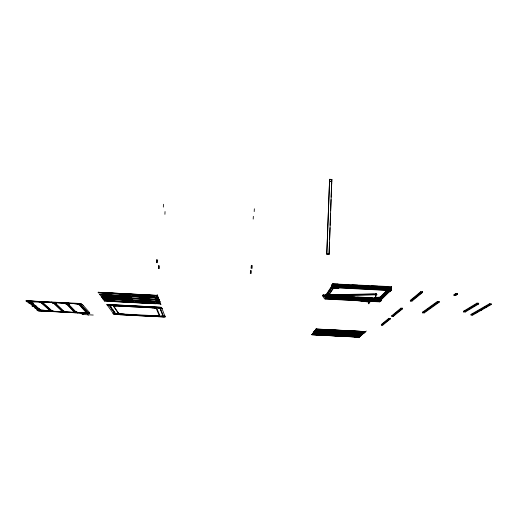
<?xml version="1.0" encoding="UTF-8"?>
<svg xmlns="http://www.w3.org/2000/svg" width="517" height="517" viewBox="0 0 517 517"><rect width="100%" height="100%" fill="white"/><g stroke="black" fill="none" stroke-linecap="round" stroke-linejoin="round"><path stroke-width="0.78" d="M471.052 315.027L489.412 304.526L489.418 303.789L491.15 303.88L491.144 304.616L472.667 315.118L471.052 315.027L471.058 314.342L489.418 303.789M463.575 311.919L476.939 303.873L476.952 303.136L478.677 303.227L478.671 303.964L465.216 312.01L463.575 311.919L463.581 311.221L476.952 303.136M465.216 312.01L465.222 311.312L478.005 303.628M472.667 315.118L472.674 314.426L491.15 303.88M455.736 295.517L455.748 294.787L457.467 293.591L457.461 294.328L455.736 295.517L454.016 295.427L454.029 294.696L455.742 293.501L457.467 293.591M454.016 295.427L455.729 294.238L455.742 293.501M422.563 312.843L437.414 302.167L437.427 301.43L439.159 301.521L439.146 302.258L424.179 312.927L422.563 312.843L422.576 312.152L437.427 301.43M410.324 301.036L420.78 292.396L420.793 291.659L422.525 291.75L422.512 292.486L411.965 301.12L410.324 301.036L410.336 300.338L420.793 291.659M424.179 312.927L424.192 312.242L439.159 301.521M411.965 301.12L411.978 300.429L422.525 291.75M391.821 316.314L400.914 308.804L400.927 308.138L402.491 308.222L402.478 308.888L393.308 316.391L391.821 316.314L391.841 315.687L400.927 308.138M390.639 291.607L386.005 290.451L386.025 289.72L384.609 289.85L384.59 290.58L389.223 291.737L390.639 291.607L390.658 290.877L383.776 289.158L382.354 289.287L382.373 288.551L383.795 288.421L389.133 289.759M386.102 286.78L386.083 287.517L384.667 287.646L384.687 286.916L386.102 286.78L389.96 287.762M389.223 291.737L389.243 291.006L384.609 289.85M381.333 325.109L388.797 318.944L388.81 318.323L390.27 318.401L390.251 319.021L382.722 325.18L381.333 325.109L381.346 324.514L388.81 318.323M389.844 288.059L389.863 287.323L388.758 288.441M332.631 286.812L332.605 287.549L391.253 290.632L391.266 289.901M391.253 290.632L391.621 286.683L332.735 283.872L332.709 284.602L339.934 284.983M393.308 316.391L393.327 315.764L402.491 308.222M377.533 299.737L381.255 299.421L371.471 299.931L371.452 300.616L381.236 300.112L381.216 300.804L375.264 301.301L375.284 300.61M375.723 296.603L375.807 293.714M375.865 296.609L375.949 293.721M376.395 293.876L376.835 294.793L376.395 293.876L328.741 294.78M377.378 300.125L377.397 299.433L378.379 299.666L378.36 300.351M325.277 295.995L325.303 295.31L325.012 298.994L379.769 301.863L379.801 300.493M379.769 301.863L380.027 300.939L325.199 298.063L325.012 298.994M381.216 300.804L380.234 300.571L380.253 299.879M389.172 288.299L383.834 286.948L382.418 287.077L382.399 287.814L383.814 287.685L389.928 289.223M382.722 325.18L382.742 324.586L390.27 318.401M383.776 289.158L383.795 288.421M383.814 287.685L383.834 286.948M368.802 303.776L368.886 301.01M368.938 303.783L369.022 301.017M357.945 300.642L369.144 302.102L369.164 301.469M369.144 302.102L369.972 301.934L369.991 301.301M375.264 301.301L374.282 301.068L374.302 300.377M374.321 299.692L374.34 299M374.36 298.315L374.379 297.624L380.331 297.113M338.803 288.169L337.711 287.904L337.737 287.174L338.829 287.433L338.803 288.169L331.597 288.499L331.623 287.769L340.703 286.883L341.795 287.148L341.821 286.412L335.352 286.67M337.808 284.97L337.834 284.234L331.727 284.841L331.701 285.571L391.569 288.887L391.285 289.165L391.589 288.15L332.864 285.054L325.09 296.932L326.175 296.991M340.703 286.883L340.729 286.147M340.781 284.673L341.873 284.938L341.847 285.675L340.755 285.41L340.781 284.673L331.701 285.571M331.332 298.82L326.673 297.766L326.699 297.068L325.426 297.185L325.4 297.876L330.059 298.929L331.332 298.82L331.358 298.128L330.085 298.238L330.059 298.929M329.064 254.267L331.856 179.412L329.607 179.289L326.783 254.151L329.064 254.267L329.497 242.202M329.587 239.785L330.02 227.713M330.111 225.302L330.544 213.23M330.634 210.82L331.035 199.549M331.126 197.139L331.559 185.067M331.662 182.197L331.856 179.412M332.741 287.297L331.649 287.032L331.675 286.302L340.755 285.41M331.384 297.437L331.41 296.745M331.429 296.06L331.455 295.369L328.353 294.658M328.327 295.349L333.659 296.571L333.633 297.256L332.366 297.372L332.386 296.68L330.841 296.331L374.444 298.58M332.689 288.757L332.715 288.027L331.623 287.769M332.605 287.549L332.922 283.581M334.557 286.618L334.583 285.882M334.609 285.151L334.635 284.415M253.194 219.085L253.349 216.345M254.196 211.589L254.358 208.778M322.744 296.054L322.763 295.401L323.552 295.226L323.532 295.873L322.744 296.054L325.141 296.364M325.199 295.756L323.584 295.789L323.067 295.543L323.093 294.89L326.317 294.832M323.655 297.928L323.732 295.814M325.251 296.687L325.225 297.372L327.642 297.501M326.783 254.151L329.607 179.289M328.553 297.197L325.452 296.493L325.471 295.802L326.75 295.685M328.605 295.821L325.497 295.11L325.523 294.419L326.796 294.302M157.543 262.746L157.672 259.818M159.365 268.594L159.488 265.757M163.333 207.104L163.456 204.273M164.917 214.322L165.039 211.569M251.197 273.448L251.352 270.617M252.083 268.388L252.244 265.492M331.617 184.323L331.733 182.844M250.396 271.787L250.493 270.572L250.338 273.403L250.435 272.194M251.262 266.649L251.359 265.441L251.197 268.342L251.294 267.134M102.676 294.554L104.66 293.746L108.951 293.514A8.718 1.267 3.9 0 1 111.362 293.591L127.447 294.432M332.838 285.791L325.064 297.618L326.692 297.708L332.832 288.512M326.666 298.393L334.124 287.278M313.011 333.09L312.746 333.446L336.851 334.693M314.006 331.759L313.735 332.121L314.627 332.095M315.021 330.395L314.743 330.77L334.163 331.694M312.074 334.757L312.333 334.409M313.043 333.459L313.308 333.103M314.032 332.14L314.304 331.772M315.047 330.783L315.325 330.415M316.081 329.407L316.365 329.025M315.196 333.575L314.737 334.169A10.082 1.208 2.3 0 0 314.931 334.544M315.467 333.219L316.126 332.36M316.572 331.772L317.244 330.899M316.255 335.01L316.281 334.977A8.498 1.021 2.3 0 0 316.863 335.094M335.01 335.869L336.153 334.654M336.36 334.434L337.388 333.342M337.73 332.987L338.648 332.004M338.997 331.636L339.934 330.641M336.412 335.94L337.53 334.77M337.905 334.376L338.816 333.42M339.158 333.058L340.089 332.082M340.483 331.668L341.394 330.712M378.218 299.033L386.535 290.67M378.198 299.718L387.071 290.838M391.621 286.683L391.324 287.698L391.608 287.413L332.89 284.318L325.115 296.247L326.195 296.299M378.735 299.854L387.608 291.006M388.719 289.901L389.824 288.796L389.812 289.533L378.166 301.094M380.402 298.561L382.082 296.887M383.763 295.213L387.685 291.317M380.363 299.938L389.327 291.097M379.788 301.178L391.55 289.623L332.812 286.528L325.038 298.309L331.481 298.645M356.788 336.703L357.835 335.772M359.296 334.48L358.119 335.423M359.735 334.085L360.788 333.148M361.196 332.786L362.314 331.798M362.643 331.5L315.887 329.239M358.184 336.78L359.244 335.85M359.638 335.501L360.717 334.551M361.124 334.195L362.23 333.226M362.643 332.864L363.768 331.869M358.591 337.711L366.307 331.029M317.6 330.531L324.392 329.917A7.283 0.898 2.3 0 1 326.466 329.982M102.405 296.958L101.397 296.9L131.447 300.235M314.995 332.03L314.271 332.153L358.598 336.935L313.838 331.979M112.325 305.017L107.232 305.534L114.619 305.14M113.792 304.868L114.477 304.907M338.163 284.576L331.727 284.841M334.292 286.418L340.309 285.823M331.649 287.032L333.174 286.883M338.751 286.709L341.821 286.412M334.24 287.879L341.795 287.148M331.597 288.499L337.711 287.904M153.904 306.962L154.589 306.995M155.779 307.512L156.858 307.408M384.648 288.383L386.063 288.247L386.044 288.984L384.629 289.113M388.474 288.854L387.052 288.984L383.175 288.008M325.497 295.11L326.77 294.994M118.251 314.304L119.227 314.22M327.752 295.621L329.025 295.504L328.999 296.196L327.726 296.312M330.182 295.485L331.455 295.369M384.59 290.58L386.005 290.451M387.013 290.451L388.435 290.321M121.088 314.717L120.448 314.679M325.452 296.493L326.725 296.377L333.614 297.941L333.588 298.632L326.699 297.068M325.4 297.876L326.673 297.766M420.967 293.746L419.255 293.656M157.937 316.43L165.143 316.107L160.089 316.54M376.848 297.727L380.564 297.411M158.654 316.663L158.015 316.63M373.235 298.723L374.715 298.6M376.828 298.419L380.544 298.102M380.292 298.496L371.49 299.24L371.516 298.555L381.294 298.038M373.216 299.414L374.696 299.285M377.552 299.046L379.782 298.858M379.006 300.299L381.236 300.112M374.282 301.068L380.234 300.571M83.315 314.62L82.164 314.465L83.159 314.42M157.523 295.498L101.726 296.487L129.231 296.228M129.353 296.222L157.607 295.724M330.867 295L347.812 294.677M354.268 294.554L374.431 294.173M323.067 295.543L325.452 295.498M329.432 295.42L376.376 294.541M330.848 295.653L376.835 294.793M339.495 331.862L314.549 331.778L364.511 331.759L339.611 331.862M39.46 301.941L34.09 301.999L32.009 302.471A8.162 1.073 4.3 0 0 32.073 302.781L40.035 309.47A7.8 0.989 4.2 0 0 40.701 309.786L49.865 311.085L49.529 311.06M154.085 315.59L154.531 315.609A5.351 0.698 3.5 0 0 158.997 315.267M463.581 311.221L465.222 311.312M157.478 295.381L98.062 292.279L155.63 295.401M154.092 295.433L98.23 292.506L152.56 295.459M156.14 295.537L157.562 295.614M151.035 295.491L98.398 292.738L149.497 295.524M155.113 295.705L157.646 295.84M475.601 312.423L477.243 312.514M153.581 295.737L157.691 295.95M129.192 294.522L145.749 295.388A8.673 1.267 3.6 0 1 148.036 295.55M400.914 308.804L402.478 308.888M475.207 312.649L476.848 312.74M129.056 295.937L99.594 294.399L127.557 295.963M133.108 296.151L158.254 297.462M131.602 296.176L158.292 297.572M126.058 295.995L99.755 294.625L124.558 296.028M130.097 296.209L158.338 297.682M128.597 296.241L158.376 297.792M123.059 296.06L99.917 294.845L121.566 296.086M127.104 296.267L158.415 297.902M125.605 296.299L158.46 298.012M471.058 314.342L472.674 314.426M422.576 312.152L424.192 312.242M101.752 296.5L101.08 296.461L102.179 296.629M105.617 296.7L159.01 299.485M104.15 296.732L159.049 299.595M159.087 299.705L101.242 296.68L102.67 296.861M102.812 296.874L159.126 299.815M104.434 297.062L159.171 299.918M106.05 297.249L159.21 300.028M123.692 299.582L102.534 298.477L125.282 299.77M127.647 299.789L159.747 301.463M129.231 299.976L159.785 301.566M126.865 299.957L102.689 298.69L128.449 300.138M130.814 300.164L159.824 301.676M132.391 300.345L159.863 301.779M130.032 300.325L102.844 298.91L131.609 300.513M133.974 300.532L159.902 301.883M135.551 300.72L159.94 301.986M152.696 302.988L103.956 300.442L111.097 300.92M156.586 303.188L160.464 303.389M111.795 300.952L154.24 303.169M158.137 303.369L160.503 303.492M111.168 301.023L104.104 300.655L111.317 301.23M111.866 301.062L155.791 303.35M159.514 303.544L160.541 303.595M391.841 315.687L393.327 315.764M111.937 301.165L160.619 303.802M160.658 303.906L104.331 300.965M110.599 301.424L155.404 303.757A10.088 1.428 3.6 0 0 156.166 303.673M388.797 318.944L390.251 319.021M134.071 305.831L107.097 304.526M134.22 305.838L160.567 307.305M106.993 304.739L161.627 307.589M64.315 312.3L53.678 302.154L78.901 303.421M160.05 307.602L158.389 307.415M27.659 300.797L26.638 300.745L39.033 310.988M27.808 300.804L53.413 302.232M79.088 303.473L80.096 303.576M25.876 300.926L26.27 300.946M29.708 301.101L30.128 301.146M38.691 301.592L39.085 301.611M42.523 301.766L42.917 301.792M51.894 302.277L51.5 302.258M55.332 302.439L55.746 302.477M64.302 302.923L64.69 302.943M68.134 303.104L68.522 303.124M77.098 303.589L77.485 303.608M80.93 303.77L81.337 303.809M26.399 301.049L27.188 301.165M27.789 301.127L28.571 301.237M28.829 300.907L39.983 301.831M40.591 301.792L41.366 301.902M41.974 301.863L52.779 302.497M53.387 302.458L54.162 302.568M54.776 302.529L65.562 303.162M66.182 303.124L66.945 303.233M67.565 303.195L78.338 303.828M78.965 303.789L79.721 303.899M80.348 303.86L81.899 304.868L81.214 304.836M159.023 315.15L156.392 308.798A5.564 0.756 3.5 0 0 150.492 307.725L118.613 306.07A5.597 0.756 3.8 0 0 114.083 306.523M39.324 301.818L29.986 301.333L31.052 302.225L30.361 302.193M42.782 301.999L51.907 302.6M55.571 302.665L65 303.259M77.673 303.815L68.354 303.33L69.2 304.209L68.509 304.177M119.117 306.09L150.802 307.654A5.907 0.801 3.5 0 1 157.058 308.791L159.688 315.221M26.315 301.269L26.71 301.308M30.141 301.469L30.522 301.508M39.13 301.934L39.499 301.973M42.93 302.135L43.305 302.174M55.707 302.794L56.082 302.839M64.683 303.266L65.045 303.305M68.477 303.46L68.851 303.498M77.421 303.925L77.809 303.964M81.24 304.125L81.615 304.164M26.587 301.489L26.981 301.527M30.406 301.689L30.807 301.728M39.357 302.154L39.744 302.193M43.176 302.348L43.57 302.393M52.12 302.813L52.508 302.859M55.933 303.014L56.327 303.052M64.871 303.479L65.258 303.518M68.69 303.679L69.084 303.718M77.621 304.145L78.009 304.183M81.434 304.345L81.828 304.384M27.013 301.85L28.099 301.915M28.784 301.954L29.475 301.986M30.16 302.025L31.24 302.09M39.751 302.51L40.837 302.581M41.522 302.613L42.213 302.652M42.898 302.684L43.977 302.749M52.482 303.175L53.568 303.24M54.253 303.279L54.944 303.311M55.629 303.35L56.708 303.414M65.213 303.834L66.292 303.906M66.977 303.938L67.669 303.977M68.354 304.009L69.427 304.074M77.931 304.5L79.011 304.565M79.696 304.603L80.381 304.636M81.072 304.675L82.145 304.739M28.299 302.083L26.108 300.816L81.104 303.97M28.984 302.115L29.676 302.154M41.024 302.742L39.292 301.792M41.709 302.781L42.4 302.813M43.085 302.852L43.771 302.891L42.749 301.973M53.742 303.408L52.088 302.458M54.427 303.44L55.112 303.479M55.804 303.511L56.489 303.55L55.545 302.639M66.454 304.067L64.871 303.124M67.139 304.106L67.824 304.138M79.153 304.726L78.468 304.694L77.653 303.789M79.844 304.765L80.529 304.797M110.205 307.059L111.039 307.104M160.464 309.677L160.858 309.696M110.367 307.285L111.2 307.331M160.554 309.896L160.942 309.916M30.542 303.408L31.227 303.44M28.862 303.44L30.012 303.498M32.028 303.582L33.372 303.673M30.82 303.641L31.505 303.673M111.982 309.56L112.803 309.599M161.42 312.126L161.802 312.145M112.137 309.78L112.958 309.819M161.504 312.339L161.886 312.365M33.069 306.032L31.944 305.974L33.094 306.051M33.624 305.961L34.296 305.999M35.085 306.135L36.403 306.219L35.111 306.154M33.889 306.187L34.561 306.219M381.346 324.514L382.742 324.586M113.701 311.977L114.509 312.022M162.338 314.504L162.719 314.523M113.856 312.19L114.658 312.229M162.422 314.711L162.797 314.73M36.604 308.436L37.263 308.468M34.969 308.462L36.08 308.52M38.038 308.604L39.337 308.688M36.862 308.649L37.521 308.688M37.631 309.799L36.978 309.767L38.316 310.866L89.557 313.522L88.601 312.442L87.948 312.41M38.29 309.838L38.943 309.87M39.596 309.903L41.231 310.756M49.735 310.426L49.076 310.394L50.007 311.215M50.388 310.465L51.041 310.497M51.694 310.53L53.264 311.383M61.827 311.053L61.168 311.021L62.034 311.835M62.479 311.092L63.132 311.124M63.785 311.156L65.284 312.003M73.912 311.68L73.259 311.648L74.325 312.733M74.564 311.719L75.217 311.751M75.87 311.783L76.522 311.816L77.569 312.901M85.99 312.307L85.337 312.274L86.313 313.354M86.643 312.346L87.295 312.378M36.849 309.909L37.819 309.954M38.471 309.987L39.124 310.019M39.777 310.051L40.785 310.116M49.903 310.581L48.934 310.536M50.556 310.614L51.345 310.769M61.012 311.163L61.982 311.208M62.635 311.24L63.287 311.273M64.942 311.37L63.94 311.305L54.531 302.29M74.054 311.829L73.084 311.79M74.706 311.867L75.359 311.9M76.012 311.932L77.014 311.997M85.156 312.417L86.119 312.455M86.778 312.488L87.425 312.526M88.077 312.559L89.079 312.617M163.534 316.637L162.047 316.643M37.224 310.232L37.567 310.252M40.804 310.4L41.153 310.42M49.283 310.859L49.626 310.879M52.863 311.027L53.212 311.047M61.336 311.486L61.678 311.505M64.916 311.654L65.284 311.693M73.731 312.126L73.382 312.106M76.968 312.274L77.33 312.313M85.428 312.733L85.77 312.753M89.008 312.901L89.37 312.94M113.772 314.136L165.091 316.798M37.489 310.433L38.626 310.62M41.043 310.601L41.386 310.62M53.083 311.221L61.911 311.719M65.123 311.848L73.937 312.346M77.149 312.468L82.701 312.798A11.083 1.422 4 0 0 85.9 312.901M85.622 312.927L85.945 312.947M89.176 313.095L89.538 313.134M139.538 315.758L114.179 314.355M139.674 315.764L164.251 316.953M39.279 310.659L39.932 310.691L39.525 310.355M40.578 310.723L50.66 311.247M51.312 311.279L51.959 311.312M52.611 311.35L62.686 311.867M63.332 311.906L63.985 311.938M64.638 311.971L74.706 312.494M75.353 312.526L76.005 312.559M76.652 312.598L86.714 313.115M88.013 313.186L87.367 313.147L88.077 313.25M88.665 313.218L89.312 313.25M38.058 310.659L38.71 310.691M27.44 300.836L39.363 310.723L40.009 310.756M40.087 310.31L40.662 310.788L50.737 311.312M40.268 301.501L51.383 311.35L52.036 311.383M52.689 311.415L62.977 312.145M53.141 302.219L63.404 311.971L64.056 312.003M64.703 312.035L74.771 312.559M75.417 312.591L76.07 312.63M76.135 312.055L76.716 312.662L86.778 313.179M88.724 313.283L89.376 313.315M37.838 310.749L38.2 310.769M41.425 310.917L41.799 310.937M50.214 311.396L49.858 311.376M53.445 311.544L53.839 311.583M61.866 311.997L62.227 312.016M65.452 312.165L65.846 312.203M73.873 312.623L74.228 312.636M77.46 312.791L77.828 312.811M86.229 313.263L85.874 313.244M89.46 313.412L89.848 313.451M82.158 314.465L93.234 315.04M365.648 331.578L316.055 329.006L315.777 329.387L358.384 331.591M316.003 329.083L365.564 331.649M364.291 331.662L365.48 331.727M315.829 329.31L359.787 331.584M363.192 331.765L365.312 331.875M361.79 331.772L365.222 331.946M314.963 330.473L339.663 331.675M341.672 331.856L364.084 332.935M314.911 330.544L336.91 331.688M340.296 331.862L363.916 333.084M314.853 330.622L335.539 331.688M338.919 331.869L363.832 333.155M336.173 331.875L363.755 333.226M313.948 331.83L314.801 331.875M316.456 331.959L362.553 334.266M313.897 331.901L362.391 334.409M315.092 332.043L362.307 334.48M316.326 332.179L362.23 334.551M312.959 333.161L331.992 334.144M334.098 334.182L361.053 335.572M312.901 333.232L333.213 334.279M336.522 334.454L360.898 335.714M312.798 333.375L335.636 334.557M337.737 334.589L360.814 335.785M340.154 334.861L360.653 335.921M353.046 336.515L312.035 334.396L311.777 334.745L359.192 337.194M356.323 336.683L359.586 336.851M311.984 334.467L317.929 334.77M318.517 334.803L354.242 336.645M357.518 336.819L359.509 336.916M311.88 334.602L317.871 334.842M318.407 334.938L356.62 336.916M358.203 336.994L359.431 336.987M311.829 334.673L317.768 334.977M318.478 335.016L359.276 337.123M326.88 253.963L329.161 254.086M332.735 283.872L338.351 284.163M342.37 284.376L347.986 284.673M351.999 284.886L357.622 285.184M361.635 285.397L368.059 285.733M371.271 285.901L377.694 286.244M380.906 286.412L387.33 286.748M341.543 285.067L389.721 287.607M339.908 285.72L332.683 285.339L332.657 286.075L339.882 286.457M343.928 285.933L349.544 286.231M353.563 286.437L359.186 286.735M363.199 286.948L369.623 287.284M372.835 287.458L379.258 287.795M383.278 288.008L388.894 288.305M341.491 286.541L382.451 288.699M384.861 288.829L389.682 289.081M335.042 286.935L341.466 287.278M345.485 287.484L351.108 287.782M355.121 287.995L360.743 288.292M364.763 288.505L371.187 288.841M374.398 289.009L380.829 289.352M384.842 289.559L390.464 289.856M332.786 287.265L391.531 290.36M420.78 292.396L422.512 292.486M455.729 294.238L457.461 294.328M454.029 294.696L455.748 294.787M330.945 295.608L375.271 297.934M376.88 298.018L379.297 298.141M330.77 295.853L335.598 296.105M338.015 296.235L345.259 296.616M347.67 296.739L354.914 297.12M357.331 297.249L364.569 297.63M366.986 297.753L372.615 298.05M377.449 298.303L379.058 298.387M410.336 300.338L411.978 300.429M476.939 303.873L478.671 303.964M489.412 304.526L491.144 304.616M330.751 296.538L371.794 298.697M437.414 302.167L439.146 302.258M330.893 296.984L374.424 299.265M377.649 299.433L379.258 299.517M331.526 297.269L338.771 297.65M341.188 297.779L348.432 298.16M350.849 298.283L358.087 298.664M360.504 298.794L367.749 299.169M377.41 299.679L379.284 299.776M331.675 297.714L374.405 299.957M333.116 298.044L371.755 300.067M334.699 298.813L341.142 299.149M344.361 299.324L351.605 299.698M354.022 299.828L361.267 300.209M364.491 300.377L371.736 300.758M374.954 300.926L377.371 301.049M325.174 298.755L380.008 301.624M484.791 307.169L486.491 307.26M484.364 307.408L486.064 307.499M480.112 309.845L481.786 309.935M479.705 310.077L481.372 310.168M329.503 179.541L331.759 179.664M329.497 181.131L331.746 181.254M329.484 181.331L331.733 181.454M152.043 307.738L152.599 307.783M131.551 300.248L159.54 303.537L102.127 297.049M333.161 296.487L339.566 297.32M341.168 297.534L345.169 298.057M349.175 298.58L353.176 299.104M354.778 299.311L361.183 300.151M364.388 300.571L365.984 300.778M322.763 295.401L324.366 295.614M337.162 297.288L338.764 297.495M341.162 297.811L343.566 298.122M346.765 298.542L348.361 298.748M357.163 299.899L358.759 300.106M362.76 300.629L364.362 300.842M366.76 301.152L368.363 301.359M323.532 295.873L325.128 296.086M333.135 297.126L336.341 297.546M340.348 298.07L352.355 299.634M354.759 299.95L356.362 300.157M360.362 300.681L369.972 301.934M337.944 298.031L348.342 299.388M353.945 300.118L356.342 300.429M120.939 314.51L112.926 313.399L118.781 314.401M159.417 316.301L160.548 316.501M82.494 304.597L82.436 304.591A9.752 1.299 4.1 0 0 81.518 304.442M111.859 305.069L113.113 305.288M154.014 307.188L162.267 308.397L156.308 307.311M330.815 297.017L332.366 297.372M325.426 297.185L327.752 297.714M329.219 298.044L331.539 298.567M328.301 296.041L333.633 297.256M374.379 297.624L375.361 297.857M331.675 286.302L332.767 286.567M334.557 287.478L335.656 287.743M334.609 286.017L335.701 286.276M382.418 287.077L384.745 287.665M384.687 286.916L387 287.504M419.707 293.275L421.109 293.637M155.72 295.394L156.561 295.679M323.093 294.89L323.61 295.136M40.016 310.956L39.88 310.95M28.131 300.868L40.313 311.014M39.79 310.064L29.172 301.198M39.576 301.469L51.021 311.564M40.959 301.54L52.32 311.635M41.657 301.573L51.874 310.691L52.844 310.723M52.004 310.801L52.967 311.667M51.597 302.044L52.004 302.387M52.45 302.187L62.757 311.938M64.069 311.428L64.922 312.249M55.145 302.232L55.468 302.561M65.355 312.074L65.691 312.371M65.213 302.8L75.017 312.811M65.905 302.839L75.663 312.843M66.596 302.872L76.309 312.875M67.288 302.91L76.025 311.945M78.015 303.466L87.005 313.431M87.373 314.252L88.304 315.28M78.713 303.505L87.651 313.464M79.398 303.537L88.297 313.496M80.07 303.524L89.002 313.58M82.526 304.636L83.14 305.334M83.237 305.444L89.687 312.772A9.345 1.196 4 0 1 88.943 312.837M107.542 305.502L106.825 304.507L161.543 307.356L165.201 317.005L113.921 314.342L113.281 313.457M107.614 305.599L113.223 313.373M98.43 292.299L98.85 292.874M99.955 294.412L100.363 294.981M101.442 296.48L101.836 297.029M102.889 298.496L103.277 299.033M104.305 300.461L104.68 300.984M108.615 304.83L108.99 305.36M109.223 305.683L114.755 313.451M114.961 313.748L115.297 314.22M102.986 295.117L103.923 296.441M104.55 297.333L105.462 298.632M105.836 299.169L106.47 300.067A12.001 1.687 3.8 0 0 107.394 300.623M109.72 301.301L109.682 301.249A10.114 1.422 3.8 0 0 110.548 301.417M113.656 306.529L118.141 313.069M114.102 306.594L118.522 313.05M133.515 306.122L135.137 306.206M138.685 315.428L140.204 315.506M127.415 294.367L128.255 295.892M128.565 296.454L129.392 297.941M129.689 298.483L130.491 299.938M130.788 300.467L131.57 301.883M129.16 294.457L129.948 295.918M130.29 296.545L131.098 298.031M131.389 298.574L132.178 300.028M132.501 300.616L133.237 301.973M155.636 307.673L155.992 308.526M158.829 315.37L159.152 316.139M154.202 295.769L154.796 297.281M155.016 297.837L155.598 299.311M155.811 299.847L156.373 301.288M156.58 301.812L157.136 303.214M160.011 307.499L160.212 308.022M160.335 308.345L163.282 315.971M163.391 316.255L163.572 316.721M155.947 295.86L156.528 297.372M156.735 297.928L157.304 299.401M157.511 299.938L158.06 301.372M158.26 301.902L158.803 303.305M160.961 304.687L157.162 294.541M355.418 336.994A8.518 1.015 2.2 0 1 354.636 337.045M355.185 331.468A7.283 0.898 2.1 0 1 357.04 331.597M358.772 331.778A8.744 1.073 2.1 0 1 361.629 332.386M150.273 295.802A10.405 1.519 3.6 0 1 154.531 296.668M74.299 303.744A11.536 1.532 4.1 0 1 77.841 303.996M159.675 315.318A5.648 0.737 3.5 0 1 154.396 315.68L124.274 314.123A5.668 0.737 3.7 0 1 118.16 313.089M113.63 306.426A5.926 0.801 3.8 0 1 119 305.999M124.313 314.045A5.357 0.691 3.7 0 1 119.033 313.321A5.37 0.698 3.7 0 1 118.632 313.147M377.436 298.05L377.416 298.742L378.399 298.975L378.418 298.283L377.436 298.05M337.788 285.701L337.763 286.437L338.855 286.702L338.881 285.966L337.788 285.701M327.7 297.004L327.675 297.695L328.948 297.579L328.974 296.887L327.7 297.004M158.622 265.712L158.499 268.549L158.622 265.712M156.78 259.773L156.651 262.701L156.78 259.773M150.602 307.208L118.71 305.547A9.08 1.228 3.8 0 0 110.522 306.368L115.142 312.914A8.692 1.124 3.7 0 0 124.532 314.523L154.57 316.081A8.66 1.124 3.5 0 0 162.681 315.376L160.186 308.953A9.047 1.228 3.5 0 0 150.602 307.208"/></g></svg>
